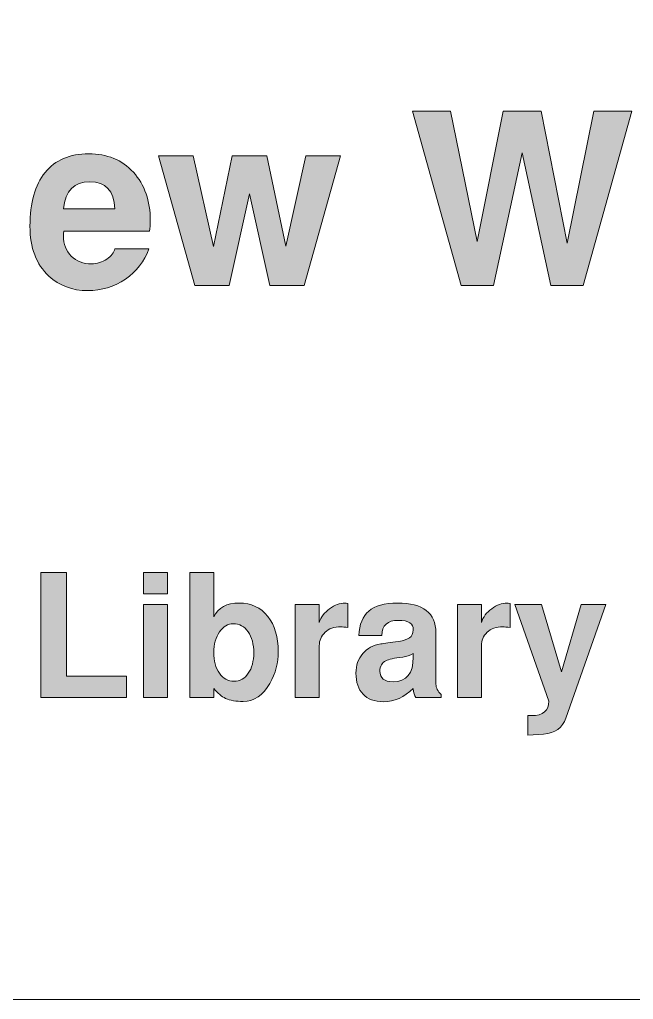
# Model space of a CAD drawing. Header units: inches. Extents: x 1.04 to 10.11, y -6.95 to -1.5.
# Drawn here: x 2.179 to 2.608, y -5.562 to -4.879 of the extents above; entities that cross this region are included whole.
import ezdxf

# ---------------------------------------------------------------- set-up
doc = ezdxf.new("R2010")
doc.units = ezdxf.units.IN
doc.header["$MEASUREMENT"] = 0
doc.layers.add('Layer 1', color=7, linetype='Continuous')

# ---------------------------------------------------------------- blocks, each defined once
blk = doc.blocks.new('block 34')
at = {"layer": 'Layer 1', "true_color": 0xed1f24}
h = blk.add_hatch(color=240, dxfattribs=at)
h.dxf.hatch_style = 2
h.paths.add_polyline_path([(2.60671, -4.94265), (2.57271, -5.06415), (2.55021, -5.06415), (2.5301, -4.97175), (2.51013, -5.06415), (2.48759, -5.06415), (2.45354, -4.94265), (2.48004, -4.94265), (2.49871, -5.03365), (2.51688, -4.94265), (2.54338, -4.94265), (2.56154, -5.03465), (2.58021, -4.94265)])
h = blk.add_hatch(color=240, dxfattribs=at)
h.dxf.hatch_style = 2
edge = h.paths.add_edge_path()
edge.add_spline(control_points=[(2.27055, -5.01914), (2.27055, -5.02182), (2.27038, -5.0242), (2.27005, -5.02631), (2.27005, -5.02631), (2.21021, -5.02631), (2.21021, -5.02631), (2.20999, -5.02698), (2.20988, -5.02804), (2.20988, -5.02948), (2.20988, -5.03537), (2.2117, -5.04012), (2.21533, -5.04373), (2.21896, -5.04734), (2.22369, -5.04915), (2.22953, -5.04915), (2.23338, -5.04915), (2.23696, -5.04804), (2.24026, -5.04582), (2.24324, -5.04371), (2.24511, -5.04131), (2.24588, -5.03865), (2.24588, -5.03865), (2.26954, -5.03865), (2.26954, -5.03865), (2.26643, -5.04742), (2.26096, -5.05448), (2.25313, -5.05981), (2.24529, -5.06514), (2.23655, -5.06782), (2.22688, -5.06782), (2.2161, -5.06782), (2.20704, -5.06443), (2.19971, -5.05765), (2.19093, -5.04954), (2.18654, -5.03793), (2.18654, -5.02281), (2.18654, -5.00659), (2.19007, -4.99412), (2.19713, -4.9854), (2.20418, -4.97668), (2.21432, -4.97232), (2.22755, -4.97232), (2.24043, -4.97232), (2.25082, -4.97662), (2.25871, -4.98523), (2.2666, -4.99384), (2.27055, -5.00515), (2.27055, -5.01914)], knot_values=[0, 0, 0, 0, 1, 1, 1, 2, 2, 2, 3, 3, 3, 4, 4, 4, 5, 5, 5, 6, 6, 6, 7, 7, 7, 8, 8, 8, 9, 9, 9, 10, 10, 10, 11, 11, 11, 12, 12, 12, 13, 13, 13, 14, 14, 14, 15, 15, 15, 16, 16, 16, 16], degree=3, periodic=1)
edge = h.paths.add_edge_path()
edge.add_spline(control_points=[(2.24588, -5.01065), (2.24521, -4.99809), (2.23937, -4.99181), (2.22839, -4.99181), (2.21728, -4.99181), (2.21111, -4.99809), (2.20988, -5.01065), (2.20988, -5.01065), (2.24588, -5.01065), (2.24588, -5.01065)], knot_values=[0, 0, 0, 0, 1, 1, 1, 2, 2, 2, 3, 3, 3, 3], degree=3, periodic=1)
h = blk.add_hatch(color=240, dxfattribs=at)
h.dxf.hatch_style = 2
h.paths.add_polyline_path([(2.40321, -4.97382), (2.37806, -5.06415), (2.35407, -5.06415), (2.33988, -5.00035), (2.32556, -5.06415), (2.30155, -5.06415), (2.27637, -4.97382), (2.30054, -4.97382), (2.31454, -5.03698), (2.3277, -4.97382), (2.35187, -4.97382), (2.36504, -5.03682), (2.37904, -4.97382)])
at = {"layer": 'Layer 1', "lineweight": 0}
for points in [[(2.60671, -4.94265), (2.57271, -5.06415), (2.55021, -5.06415), (2.5301, -4.97175), (2.51013, -5.06415), (2.48759, -5.06415), (2.45354, -4.94265), (2.48004, -4.94265), (2.49871, -5.03365), (2.51688, -4.94265), (2.54338, -4.94265), (2.56154, -5.03465), (2.58021, -4.94265), (2.60671, -4.94265)], [(2.40321, -4.97382), (2.37806, -5.06415), (2.35407, -5.06415), (2.33988, -5.00035), (2.32556, -5.06415), (2.30155, -5.06415), (2.27637, -4.97382), (2.30054, -4.97382), (2.31454, -5.03698), (2.3277, -4.97382), (2.35187, -4.97382), (2.36504, -5.03682), (2.37904, -4.97382), (2.40321, -4.97382)]]:
    blk.add_lwpolyline(points, dxfattribs=at)
for points, knots in [([(2.27055, -5.01914), (2.27055, -5.02182), (2.27038, -5.0242), (2.27005, -5.02631), (2.27005, -5.02631), (2.21021, -5.02631), (2.21021, -5.02631), (2.20999, -5.02698), (2.20988, -5.02804), (2.20988, -5.02948), (2.20988, -5.03537), (2.2117, -5.04012), (2.21533, -5.04373), (2.21896, -5.04734), (2.22369, -5.04915), (2.22953, -5.04915), (2.23338, -5.04915), (2.23696, -5.04804), (2.24026, -5.04582), (2.24324, -5.04371), (2.24511, -5.04131), (2.24588, -5.03865), (2.24588, -5.03865), (2.26954, -5.03865), (2.26954, -5.03865), (2.26643, -5.04742), (2.26096, -5.05448), (2.25313, -5.05981), (2.24529, -5.06514), (2.23655, -5.06782), (2.22688, -5.06782), (2.2161, -5.06782), (2.20704, -5.06443), (2.19971, -5.05765), (2.19093, -5.04954), (2.18654, -5.03793), (2.18654, -5.02281), (2.18654, -5.00659), (2.19007, -4.99412), (2.19713, -4.9854), (2.20418, -4.97668), (2.21432, -4.97232), (2.22755, -4.97232), (2.24043, -4.97232), (2.25082, -4.97662), (2.25871, -4.98523), (2.2666, -4.99384), (2.27055, -5.00515), (2.27055, -5.01914)], [0, 0, 0, 0, 1, 1, 1, 2, 2, 2, 3, 3, 3, 4, 4, 4, 5, 5, 5, 6, 6, 6, 7, 7, 7, 8, 8, 8, 9, 9, 9, 10, 10, 10, 11, 11, 11, 12, 12, 12, 13, 13, 13, 14, 14, 14, 15, 15, 15, 16, 16, 16, 16]), ([(2.24588, -5.01065), (2.24521, -4.99809), (2.23937, -4.99181), (2.22839, -4.99181), (2.21728, -4.99181), (2.21111, -4.99809), (2.20988, -5.01065), (2.20988, -5.01065), (2.24588, -5.01065), (2.24588, -5.01065)], [0, 0, 0, 0, 1, 1, 1, 2, 2, 2, 3, 3, 3, 3])]:
    blk.add_open_spline(points, degree=3, knots=knots, dxfattribs=at)
blk = doc.blocks.new('block 32')
at = {"layer": 'Layer 1'}
blk.add_blockref('block 34', (0, 0), dxfattribs=at)
blk = doc.blocks.new('block 273')
at = {"layer": 'Layer 1', "true_color": 0xed1f24}
h = blk.add_hatch(color=240, dxfattribs=at)
h.dxf.hatch_style = 2
h.paths.add_polyline_path([(2.25391, -5.35184), (2.19416, -5.35184), (2.19416, -5.26455), (2.21212, -5.26455), (2.21212, -5.33687), (2.25391, -5.33687)])
h = blk.add_hatch(color=240, dxfattribs=at)
h.dxf.hatch_style = 2
h.paths.add_polyline_path([(2.28265, -5.27952), (2.26588, -5.27952), (2.26588, -5.26455), (2.28265, -5.26455)])
h.paths.add_polyline_path([(2.28265, -5.35184), (2.26588, -5.35184), (2.26588, -5.28695), (2.28265, -5.28695)])
h = blk.add_hatch(color=240, dxfattribs=at)
h.dxf.hatch_style = 2
edge = h.paths.add_edge_path()
edge.add_spline(control_points=[(2.35988, -5.31975), (2.35988, -5.32758), (2.35792, -5.33496), (2.35401, -5.34191), (2.34922, -5.35036), (2.343, -5.35459), (2.33533, -5.35459), (2.33038, -5.35459), (2.32631, -5.35388), (2.32312, -5.35244), (2.32033, -5.35108), (2.31757, -5.34881), (2.31486, -5.34561), (2.31486, -5.34561), (2.31486, -5.35184), (2.31486, -5.35184), (2.31486, -5.35184), (2.2981, -5.35184), (2.2981, -5.35184), (2.2981, -5.35184), (2.2981, -5.26455), (2.2981, -5.26455), (2.2981, -5.26455), (2.31486, -5.26455), (2.31486, -5.26455), (2.31486, -5.26455), (2.31486, -5.29557), (2.31486, -5.29557), (2.31797, -5.2891), (2.32388, -5.28587), (2.33258, -5.28587), (2.34096, -5.28587), (2.34761, -5.28898), (2.35252, -5.29521), (2.35742, -5.30143), (2.35988, -5.30962), (2.35988, -5.31975)], knot_values=[0, 0, 0, 0, 1, 1, 1, 2, 2, 2, 3, 3, 3, 4, 4, 4, 5, 5, 5, 6, 6, 6, 7, 7, 7, 8, 8, 8, 9, 9, 9, 10, 10, 10, 11, 11, 11, 12, 12, 12, 12], degree=3, periodic=1)
edge = h.paths.add_edge_path()
edge.add_spline(control_points=[(2.34276, -5.32071), (2.34276, -5.31456), (2.34144, -5.30963), (2.33882, -5.30592), (2.3362, -5.30221), (2.33274, -5.30035), (2.32845, -5.30035), (2.32471, -5.30035), (2.32151, -5.30225), (2.31885, -5.30604), (2.31619, -5.30983), (2.31486, -5.3146), (2.31486, -5.32035), (2.31486, -5.32626), (2.31617, -5.33109), (2.31879, -5.33484), (2.32142, -5.33859), (2.32483, -5.34047), (2.32905, -5.34047), (2.3331, -5.34047), (2.3364, -5.33861), (2.33894, -5.3349), (2.34148, -5.33118), (2.34276, -5.32646), (2.34276, -5.32071)], knot_values=[0, 0, 0, 0, 1, 1, 1, 2, 2, 2, 3, 3, 3, 4, 4, 4, 5, 5, 5, 6, 6, 6, 7, 7, 7, 8, 8, 8, 8], degree=3, periodic=1)
h = blk.add_hatch(color=240, dxfattribs=at)
h.dxf.hatch_style = 2
edge = h.paths.add_edge_path()
edge.add_spline(control_points=[(2.40849, -5.30287), (2.40625, -5.30263), (2.40462, -5.30251), (2.40358, -5.30251), (2.39886, -5.30251), (2.39518, -5.30377), (2.3925, -5.30628), (2.38982, -5.3088), (2.38849, -5.31197), (2.38849, -5.3158), (2.38849, -5.3158), (2.38849, -5.35184), (2.38849, -5.35184), (2.38849, -5.35184), (2.37172, -5.35184), (2.37172, -5.35184), (2.37172, -5.35184), (2.37172, -5.28695), (2.37172, -5.28695), (2.37172, -5.28695), (2.38849, -5.28695), (2.38849, -5.28695), (2.38849, -5.28695), (2.38849, -5.29951), (2.38849, -5.29951), (2.38969, -5.29568), (2.39208, -5.29245), (2.39568, -5.28982), (2.39926, -5.28718), (2.40286, -5.28587), (2.40645, -5.28587), (2.40685, -5.28587), (2.40753, -5.28594), (2.40849, -5.28611), (2.40849, -5.28611), (2.40849, -5.30287), (2.40849, -5.30287)], knot_values=[0, 0, 0, 0, 1, 1, 1, 2, 2, 2, 3, 3, 3, 4, 4, 4, 5, 5, 5, 6, 6, 6, 7, 7, 7, 8, 8, 8, 9, 9, 9, 10, 10, 10, 11, 11, 11, 12, 12, 12, 12], degree=3, periodic=1)
h = blk.add_hatch(color=240, dxfattribs=at)
h.dxf.hatch_style = 2
edge = h.paths.add_edge_path()
edge.add_spline(control_points=[(2.47363, -5.35184), (2.47363, -5.35184), (2.45579, -5.35184), (2.45579, -5.35184), (2.45499, -5.35057), (2.45439, -5.34845), (2.45399, -5.34549), (2.44784, -5.35164), (2.44094, -5.35472), (2.43328, -5.35472), (2.42705, -5.35472), (2.4223, -5.35298), (2.41903, -5.34951), (2.41575, -5.34604), (2.41412, -5.34111), (2.41412, -5.33472), (2.41412, -5.32945), (2.41568, -5.32494), (2.41879, -5.32119), (2.4219, -5.31744), (2.42609, -5.31517), (2.43136, -5.31436), (2.43384, -5.31405), (2.43803, -5.31348), (2.44394, -5.31269), (2.44745, -5.31213), (2.44998, -5.31127), (2.45154, -5.31011), (2.4531, -5.30895), (2.45395, -5.3071), (2.45412, -5.30455), (2.45435, -5.30016), (2.45088, -5.29796), (2.4437, -5.29796), (2.43619, -5.29796), (2.43232, -5.30147), (2.43208, -5.3085), (2.43208, -5.3085), (2.41616, -5.3085), (2.41616, -5.3085), (2.41647, -5.30084), (2.41877, -5.29515), (2.42304, -5.29144), (2.42731, -5.28772), (2.43399, -5.28587), (2.44309, -5.28587), (2.46098, -5.28587), (2.46992, -5.29277), (2.46992, -5.30658), (2.46992, -5.30658), (2.46992, -5.34238), (2.46992, -5.34238), (2.46992, -5.34517), (2.47116, -5.34761), (2.47363, -5.34968), (2.47363, -5.34968), (2.47363, -5.35184), (2.47363, -5.35184)], knot_values=[0, 0, 0, 0, 1, 1, 1, 2, 2, 2, 3, 3, 3, 4, 4, 4, 5, 5, 5, 6, 6, 6, 7, 7, 7, 8, 8, 8, 9, 9, 9, 10, 10, 10, 11, 11, 11, 12, 12, 12, 13, 13, 13, 14, 14, 14, 15, 15, 15, 16, 16, 16, 17, 17, 17, 18, 18, 18, 19, 19, 19, 19], degree=3, periodic=1)
edge = h.paths.add_edge_path()
edge.add_spline(control_points=[(2.45412, -5.32358), (2.45412, -5.32358), (2.45412, -5.32107), (2.45412, -5.32107), (2.45171, -5.32243), (2.44926, -5.32326), (2.44677, -5.32358), (2.44091, -5.3243), (2.43698, -5.32518), (2.43498, -5.32622), (2.43217, -5.32758), (2.43077, -5.32997), (2.43077, -5.3334), (2.43077, -5.33835), (2.43385, -5.34083), (2.44003, -5.34083), (2.44942, -5.34083), (2.45412, -5.33508), (2.45412, -5.32358)], knot_values=[0, 0, 0, 0, 1, 1, 1, 2, 2, 2, 3, 3, 3, 4, 4, 4, 5, 5, 5, 6, 6, 6, 6], degree=3, periodic=1)
h = blk.add_hatch(color=240, dxfattribs=at)
h.dxf.hatch_style = 2
edge = h.paths.add_edge_path()
edge.add_spline(control_points=[(2.52165, -5.30287), (2.51941, -5.30263), (2.51777, -5.30251), (2.51674, -5.30251), (2.51202, -5.30251), (2.50833, -5.30377), (2.50566, -5.30628), (2.50298, -5.3088), (2.50165, -5.31197), (2.50165, -5.3158), (2.50165, -5.3158), (2.50165, -5.35184), (2.50165, -5.35184), (2.50165, -5.35184), (2.48488, -5.35184), (2.48488, -5.35184), (2.48488, -5.35184), (2.48488, -5.28695), (2.48488, -5.28695), (2.48488, -5.28695), (2.50165, -5.28695), (2.50165, -5.28695), (2.50165, -5.28695), (2.50165, -5.29951), (2.50165, -5.29951), (2.50285, -5.29568), (2.50524, -5.29245), (2.50884, -5.28982), (2.51242, -5.28718), (2.51602, -5.28587), (2.51961, -5.28587), (2.52001, -5.28587), (2.52069, -5.28594), (2.52165, -5.28611), (2.52165, -5.28611), (2.52165, -5.30287), (2.52165, -5.30287)], knot_values=[0, 0, 0, 0, 1, 1, 1, 2, 2, 2, 3, 3, 3, 4, 4, 4, 5, 5, 5, 6, 6, 6, 7, 7, 7, 8, 8, 8, 9, 9, 9, 10, 10, 10, 11, 11, 11, 12, 12, 12, 12], degree=3, periodic=1)
h = blk.add_hatch(color=240, dxfattribs=at)
h.dxf.hatch_style = 2
edge = h.paths.add_edge_path()
edge.add_spline(control_points=[(2.58846, -5.28695), (2.58846, -5.28695), (2.56068, -5.36621), (2.56068, -5.36621), (2.55828, -5.37299), (2.55309, -5.3767), (2.54511, -5.37735), (2.54511, -5.37735), (2.5341, -5.37818), (2.5341, -5.37818), (2.5341, -5.37818), (2.5341, -5.36441), (2.5341, -5.36441), (2.5341, -5.36441), (2.53661, -5.36441), (2.53661, -5.36441), (2.54467, -5.36441), (2.54871, -5.36106), (2.54871, -5.35436), (2.54871, -5.35436), (2.52512, -5.28695), (2.52512, -5.28695), (2.52512, -5.28695), (2.54367, -5.28695), (2.54367, -5.28695), (2.54367, -5.28695), (2.55769, -5.334), (2.55769, -5.334), (2.55769, -5.334), (2.57121, -5.28695), (2.57121, -5.28695), (2.57121, -5.28695), (2.58846, -5.28695), (2.58846, -5.28695)], knot_values=[0, 0, 0, 0, 1, 1, 1, 2, 2, 2, 3, 3, 3, 4, 4, 4, 5, 5, 5, 6, 6, 6, 7, 7, 7, 8, 8, 8, 9, 9, 9, 10, 10, 10, 11, 11, 11, 11], degree=3, periodic=1)
at = {"layer": 'Layer 1', "lineweight": 0}
for points in [[(2.25391, -5.35184), (2.19416, -5.35184), (2.19416, -5.26455), (2.21212, -5.26455), (2.21212, -5.33687), (2.25391, -5.33687), (2.25391, -5.35184)], [(2.28265, -5.27952), (2.26588, -5.27952), (2.26588, -5.26455), (2.28265, -5.26455), (2.28265, -5.27952)], [(2.28265, -5.35184), (2.26588, -5.35184), (2.26588, -5.28695), (2.28265, -5.28695), (2.28265, -5.35184)]]:
    blk.add_lwpolyline(points, dxfattribs=at)
for points, knots in [([(2.35988, -5.31975), (2.35988, -5.32758), (2.35792, -5.33496), (2.35401, -5.34191), (2.34922, -5.35036), (2.343, -5.35459), (2.33533, -5.35459), (2.33038, -5.35459), (2.32631, -5.35388), (2.32312, -5.35244), (2.32033, -5.35108), (2.31757, -5.34881), (2.31486, -5.34561), (2.31486, -5.34561), (2.31486, -5.35184), (2.31486, -5.35184), (2.31486, -5.35184), (2.2981, -5.35184), (2.2981, -5.35184), (2.2981, -5.35184), (2.2981, -5.26455), (2.2981, -5.26455), (2.2981, -5.26455), (2.31486, -5.26455), (2.31486, -5.26455), (2.31486, -5.26455), (2.31486, -5.29557), (2.31486, -5.29557), (2.31797, -5.2891), (2.32388, -5.28587), (2.33258, -5.28587), (2.34096, -5.28587), (2.34761, -5.28898), (2.35252, -5.29521), (2.35742, -5.30143), (2.35988, -5.30962), (2.35988, -5.31975)], [0, 0, 0, 0, 1, 1, 1, 2, 2, 2, 3, 3, 3, 4, 4, 4, 5, 5, 5, 6, 6, 6, 7, 7, 7, 8, 8, 8, 9, 9, 9, 10, 10, 10, 11, 11, 11, 12, 12, 12, 12]), ([(2.40849, -5.30287), (2.40625, -5.30263), (2.40462, -5.30251), (2.40358, -5.30251), (2.39886, -5.30251), (2.39518, -5.30377), (2.3925, -5.30628), (2.38982, -5.3088), (2.38849, -5.31197), (2.38849, -5.3158), (2.38849, -5.3158), (2.38849, -5.35184), (2.38849, -5.35184), (2.38849, -5.35184), (2.37172, -5.35184), (2.37172, -5.35184), (2.37172, -5.35184), (2.37172, -5.28695), (2.37172, -5.28695), (2.37172, -5.28695), (2.38849, -5.28695), (2.38849, -5.28695), (2.38849, -5.28695), (2.38849, -5.29951), (2.38849, -5.29951), (2.38969, -5.29568), (2.39208, -5.29245), (2.39568, -5.28982), (2.39926, -5.28718), (2.40286, -5.28587), (2.40645, -5.28587), (2.40685, -5.28587), (2.40753, -5.28594), (2.40849, -5.28611), (2.40849, -5.28611), (2.40849, -5.30287), (2.40849, -5.30287)], [0, 0, 0, 0, 1, 1, 1, 2, 2, 2, 3, 3, 3, 4, 4, 4, 5, 5, 5, 6, 6, 6, 7, 7, 7, 8, 8, 8, 9, 9, 9, 10, 10, 10, 11, 11, 11, 12, 12, 12, 12]), ([(2.47363, -5.35184), (2.47363, -5.35184), (2.45579, -5.35184), (2.45579, -5.35184), (2.45499, -5.35057), (2.45439, -5.34845), (2.45399, -5.34549), (2.44784, -5.35164), (2.44094, -5.35472), (2.43328, -5.35472), (2.42705, -5.35472), (2.4223, -5.35298), (2.41903, -5.34951), (2.41575, -5.34604), (2.41412, -5.34111), (2.41412, -5.33472), (2.41412, -5.32945), (2.41568, -5.32494), (2.41879, -5.32119), (2.4219, -5.31744), (2.42609, -5.31517), (2.43136, -5.31436), (2.43384, -5.31405), (2.43803, -5.31348), (2.44394, -5.31269), (2.44745, -5.31213), (2.44998, -5.31127), (2.45154, -5.31011), (2.4531, -5.30895), (2.45395, -5.3071), (2.45412, -5.30455), (2.45435, -5.30016), (2.45088, -5.29796), (2.4437, -5.29796), (2.43619, -5.29796), (2.43232, -5.30147), (2.43208, -5.3085), (2.43208, -5.3085), (2.41616, -5.3085), (2.41616, -5.3085), (2.41647, -5.30084), (2.41877, -5.29515), (2.42304, -5.29144), (2.42731, -5.28772), (2.43399, -5.28587), (2.44309, -5.28587), (2.46098, -5.28587), (2.46992, -5.29277), (2.46992, -5.30658), (2.46992, -5.30658), (2.46992, -5.34238), (2.46992, -5.34238), (2.46992, -5.34517), (2.47116, -5.34761), (2.47363, -5.34968), (2.47363, -5.34968), (2.47363, -5.35184), (2.47363, -5.35184)], [0, 0, 0, 0, 1, 1, 1, 2, 2, 2, 3, 3, 3, 4, 4, 4, 5, 5, 5, 6, 6, 6, 7, 7, 7, 8, 8, 8, 9, 9, 9, 10, 10, 10, 11, 11, 11, 12, 12, 12, 13, 13, 13, 14, 14, 14, 15, 15, 15, 16, 16, 16, 17, 17, 17, 18, 18, 18, 19, 19, 19, 19]), ([(2.52165, -5.30287), (2.51941, -5.30263), (2.51777, -5.30251), (2.51674, -5.30251), (2.51202, -5.30251), (2.50833, -5.30377), (2.50566, -5.30628), (2.50298, -5.3088), (2.50165, -5.31197), (2.50165, -5.3158), (2.50165, -5.3158), (2.50165, -5.35184), (2.50165, -5.35184), (2.50165, -5.35184), (2.48488, -5.35184), (2.48488, -5.35184), (2.48488, -5.35184), (2.48488, -5.28695), (2.48488, -5.28695), (2.48488, -5.28695), (2.50165, -5.28695), (2.50165, -5.28695), (2.50165, -5.28695), (2.50165, -5.29951), (2.50165, -5.29951), (2.50285, -5.29568), (2.50524, -5.29245), (2.50884, -5.28982), (2.51242, -5.28718), (2.51602, -5.28587), (2.51961, -5.28587), (2.52001, -5.28587), (2.52069, -5.28594), (2.52165, -5.28611), (2.52165, -5.28611), (2.52165, -5.30287), (2.52165, -5.30287)], [0, 0, 0, 0, 1, 1, 1, 2, 2, 2, 3, 3, 3, 4, 4, 4, 5, 5, 5, 6, 6, 6, 7, 7, 7, 8, 8, 8, 9, 9, 9, 10, 10, 10, 11, 11, 11, 12, 12, 12, 12]), ([(2.58846, -5.28695), (2.58846, -5.28695), (2.56068, -5.36621), (2.56068, -5.36621), (2.55828, -5.37299), (2.55309, -5.3767), (2.54511, -5.37735), (2.54511, -5.37735), (2.5341, -5.37818), (2.5341, -5.37818), (2.5341, -5.37818), (2.5341, -5.36441), (2.5341, -5.36441), (2.5341, -5.36441), (2.53661, -5.36441), (2.53661, -5.36441), (2.54467, -5.36441), (2.54871, -5.36106), (2.54871, -5.35436), (2.54871, -5.35436), (2.52512, -5.28695), (2.52512, -5.28695), (2.52512, -5.28695), (2.54367, -5.28695), (2.54367, -5.28695), (2.54367, -5.28695), (2.55769, -5.334), (2.55769, -5.334), (2.55769, -5.334), (2.57121, -5.28695), (2.57121, -5.28695), (2.57121, -5.28695), (2.58846, -5.28695), (2.58846, -5.28695)], [0, 0, 0, 0, 1, 1, 1, 2, 2, 2, 3, 3, 3, 4, 4, 4, 5, 5, 5, 6, 6, 6, 7, 7, 7, 8, 8, 8, 9, 9, 9, 10, 10, 10, 11, 11, 11, 11]), ([(2.34276, -5.32071), (2.34276, -5.31456), (2.34144, -5.30963), (2.33882, -5.30592), (2.3362, -5.30221), (2.33274, -5.30035), (2.32845, -5.30035), (2.32471, -5.30035), (2.32151, -5.30225), (2.31885, -5.30604), (2.31619, -5.30983), (2.31486, -5.3146), (2.31486, -5.32035), (2.31486, -5.32626), (2.31617, -5.33109), (2.31879, -5.33484), (2.32142, -5.33859), (2.32483, -5.34047), (2.32905, -5.34047), (2.3331, -5.34047), (2.3364, -5.33861), (2.33894, -5.3349), (2.34148, -5.33118), (2.34276, -5.32646), (2.34276, -5.32071)], [0, 0, 0, 0, 1, 1, 1, 2, 2, 2, 3, 3, 3, 4, 4, 4, 5, 5, 5, 6, 6, 6, 7, 7, 7, 8, 8, 8, 8]), ([(2.45412, -5.32358), (2.45412, -5.32358), (2.45412, -5.32107), (2.45412, -5.32107), (2.45171, -5.32243), (2.44926, -5.32326), (2.44677, -5.32358), (2.44091, -5.3243), (2.43698, -5.32518), (2.43498, -5.32622), (2.43217, -5.32758), (2.43077, -5.32997), (2.43077, -5.3334), (2.43077, -5.33835), (2.43385, -5.34083), (2.44003, -5.34083), (2.44942, -5.34083), (2.45412, -5.33508), (2.45412, -5.32358)], [0, 0, 0, 0, 1, 1, 1, 2, 2, 2, 3, 3, 3, 4, 4, 4, 5, 5, 5, 6, 6, 6, 6])]:
    blk.add_open_spline(points, degree=3, knots=knots, dxfattribs=at)
blk = doc.blocks.new('block 272')
at = {"layer": 'Layer 1'}
blk.add_blockref('block 273', (0, 0), dxfattribs=at)

msp = doc.modelspace()

# ---------------------------------------------------------------- linework, layer by layer
at = {"layer": 'Layer 1', "color": 7, "lineweight": 5, "true_color": 0xffffff}
msp.add_lwpolyline([(4.62116, -5.5625), (1.04061, -5.5625), (1.04061, -1.50062), (4.62116, -1.50062), (4.62116, -5.5625)], dxfattribs=at)

# ---------------------------------------------------------------- block references
at = {"layer": 'Layer 1'}
for name in ['block 32', 'block 272']:
    msp.add_blockref(name, (0, 0), dxfattribs=at)

doc.saveas('drawing.dxf')
